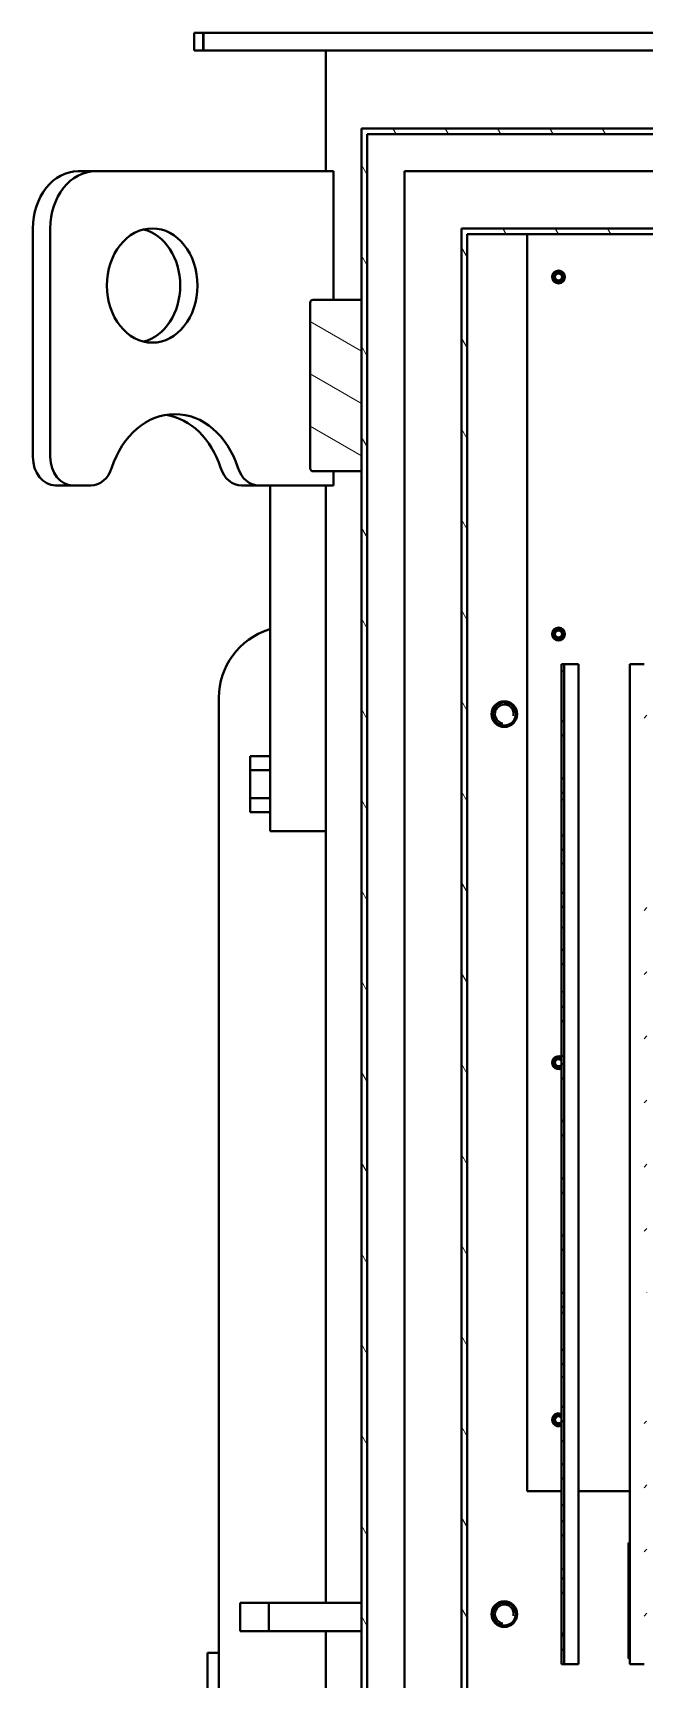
# Model space of a CAD drawing. Header units: millimetres. Extents: x 0 to 5945, y 0 to 4205.
# Drawn here: x 1377 to 1591, y 379 to 955 of the extents above; entities that cross this region are included whole.
import ezdxf

# ---------------------------------------------------------------- set-up
doc = ezdxf.new("R2010")
doc.units = ezdxf.units.MM
doc.header["$LTSCALE"] = 5
for name, color, linetype, lineweight in [('가시적인 것(ISO)', 3, 'Continuous', 40), ('가시적인 좁은 것(ISO)', 3, 'Continuous', 35), ('해치(ISO)', 7, 'Continuous', 18)]:
    doc.layers.add(name, color=color, linetype=linetype, lineweight=lineweight)

msp = doc.modelspace()

# ---------------------------------------------------------------- hatches: boundary and pattern name
at = {"layer": '해치(ISO)'}
h = msp.add_hatch(dxfattribs=at)
h.set_pattern_fill('ANSI31', color=256, scale=127, angle=75.000175, style=0)
h.set_pattern_definition([(120.0002, (0, 0), (-13.74813, -7.93754), [])])
h.paths.add_polyline_path([(1491.737, 251.541), (2021.737, 251.541), (2021.737, 921.541), (1491.737, 921.541), (1491.737, 861.541), (1491.737, 801.541), (1491.737, 371.541), (1491.737, 311.541)])
h.paths.add_polyline_path([(1493.737, 919.541), (2019.737, 919.541), (2019.737, 253.541), (1493.737, 253.541)], flags=0)
h.paths.add_polyline_path([(1526.737, 286.541), (1986.737, 286.541), (1986.737, 342.041), (1986.737, 361.041), (1986.737, 812.041), (1986.737, 831.041), (1986.737, 886.541), (1526.737, 886.541)])
h.paths.add_polyline_path([(1528.737, 884.541), (1984.737, 884.541), (1984.737, 831.041), (1984.737, 812.041), (1984.737, 361.041), (1984.737, 342.041), (1984.737, 288.541), (1528.737, 288.541)], flags=0)
h = msp.add_hatch(dxfattribs=at)
h.set_pattern_fill('ANSI31', color=256, scale=127, angle=105.000246, style=0)
h.set_pattern_definition([(150.0002, (0, 0), (-7.93744, -13.74819), [])])
edge = h.paths.add_edge_path()
edge.add_line((1491.737, 801.541), (1491.737, 861.541))
edge.add_line((1491.737, 861.541), (1474.737, 861.541))
edge.add_ellipse((1474.737, 860.541), major_axis=(0, 1), ratio=1, start_angle=0, end_angle=90)
edge.add_line((1473.737, 860.541), (1473.737, 802.541))
edge.add_ellipse((1474.737, 802.541), major_axis=(-1, 0), ratio=1, start_angle=0, end_angle=90)
edge.add_line((1474.737, 801.541), (1491.737, 801.541))
h = msp.add_hatch(dxfattribs=at)
h.set_pattern_fill('ANSI31', color=256, scale=127, style=0)
h.set_pattern_definition([(45, (0, 0), (-11.22532, 11.22532), [])])
h.paths.add_polyline_path([(1562.737, 384.041), (1562.737, 389.041), (1561.737, 389.041), (1561.737, 384.041)])
h.paths.add_polyline_path([(1562.737, 694.041), (1562.737, 709.041), (1561.737, 709.041), (1561.737, 694.041)])
h.paths.add_polyline_path([(1562.737, 714.041), (1562.737, 734.041), (1561.737, 734.041), (1561.737, 714.041)])
h.paths.add_polyline_path([(1562.737, 674.041), (1562.737, 689.041), (1561.737, 689.041), (1561.737, 674.041)])
h.paths.add_polyline_path([(1562.737, 654.041), (1562.737, 669.041), (1561.737, 669.041), (1561.737, 654.041)])
h.paths.add_polyline_path([(1562.737, 634.041), (1562.737, 649.041), (1561.737, 649.041), (1561.737, 634.041)])
h.paths.add_polyline_path([(1562.737, 614.041), (1562.737, 629.041), (1561.737, 629.041), (1561.737, 614.041)])
h.paths.add_polyline_path([(1562.737, 594.041), (1562.737, 609.041), (1561.737, 609.041), (1561.737, 594.041)])
h.paths.add_polyline_path([(1562.737, 574.041), (1562.737, 589.041), (1561.737, 589.041), (1561.737, 574.041)])
h.paths.add_polyline_path([(1562.737, 554.041), (1562.737, 569.041), (1561.737, 569.041), (1561.737, 554.041)])
h.paths.add_polyline_path([(1562.737, 534.041), (1562.737, 549.041), (1561.737, 549.041), (1561.737, 534.041)])
h.paths.add_polyline_path([(1562.737, 514.041), (1562.737, 529.041), (1561.737, 529.041), (1561.737, 514.041)])
h.paths.add_polyline_path([(1562.737, 494.041), (1562.737, 509.041), (1561.737, 509.041), (1561.737, 494.041)])
h.paths.add_polyline_path([(1562.737, 474.041), (1562.737, 489.041), (1561.737, 489.041), (1561.737, 474.041)])
h.paths.add_polyline_path([(1562.737, 454.041), (1562.737, 469.041), (1561.737, 469.041), (1561.737, 454.041)])
h.paths.add_polyline_path([(1562.737, 434.041), (1562.737, 449.041), (1561.737, 449.041), (1561.737, 434.041)])
h.paths.add_polyline_path([(1562.737, 414.041), (1562.737, 429.041), (1561.737, 429.041), (1561.737, 414.041)])
h.paths.add_polyline_path([(1562.737, 394.041), (1562.737, 409.041), (1561.737, 409.041), (1561.737, 394.041)])
h.paths.add_polyline_path([(1590.737, 409.041), (1591.737, 409.041), (1591.737, 394.041), (1590.737, 394.041)])
h.paths.add_polyline_path([(1590.737, 429.041), (1591.737, 429.041), (1591.737, 414.041), (1590.737, 414.041)])
h.paths.add_polyline_path([(1590.737, 449.041), (1591.737, 449.041), (1591.737, 434.041), (1590.737, 434.041)])
h.paths.add_polyline_path([(1590.737, 469.041), (1591.737, 469.041), (1591.737, 454.041), (1590.737, 454.041)])
h.paths.add_polyline_path([(1590.737, 489.041), (1591.737, 489.041), (1591.737, 474.041), (1590.737, 474.041)])
h.paths.add_polyline_path([(1590.737, 509.041), (1591.737, 509.041), (1591.737, 494.041), (1590.737, 494.041)])
h.paths.add_polyline_path([(1590.737, 529.041), (1591.737, 529.041), (1591.737, 514.041), (1590.737, 514.041)])
h.paths.add_polyline_path([(1590.737, 549.041), (1591.737, 549.041), (1591.737, 534.041), (1590.737, 534.041)])
h.paths.add_polyline_path([(1590.737, 569.041), (1591.737, 569.041), (1591.737, 554.041), (1590.737, 554.041)])
h.paths.add_polyline_path([(1590.737, 589.041), (1591.737, 589.041), (1591.737, 574.041), (1590.737, 574.041)])
h.paths.add_polyline_path([(1590.737, 609.041), (1591.737, 609.041), (1591.737, 594.041), (1590.737, 594.041)])
h.paths.add_polyline_path([(1590.737, 629.041), (1591.737, 629.041), (1591.737, 614.041), (1590.737, 614.041)])
h.paths.add_polyline_path([(1590.737, 649.041), (1591.737, 649.041), (1591.737, 634.041), (1590.737, 634.041)])
h.paths.add_polyline_path([(1590.737, 669.041), (1591.737, 669.041), (1591.737, 654.041), (1590.737, 654.041)])
h.paths.add_polyline_path([(1590.737, 689.041), (1591.737, 689.041), (1591.737, 674.041), (1590.737, 674.041)])
h.paths.add_polyline_path([(1590.737, 714.041), (1591.737, 714.041), (1591.737, 734.041), (1590.737, 734.041)])
h.paths.add_polyline_path([(1590.737, 709.041), (1591.737, 709.041), (1591.737, 694.041), (1590.737, 694.041)])
h.paths.add_polyline_path([(1590.737, 384.041), (1591.737, 384.041), (1591.737, 389.041), (1590.737, 389.041)])

# ---------------------------------------------------------------- linework, layer by layer
at = {"layer": '가시적인 것(ISO)'}
for p, q in [((1433.037, 954.951), (1436.237, 954.951)), ((1433.037, 954.951), (1433.037, 948.741)), ((1436.237, 948.741), (1436.237, 954.951)), ((1436.337, 954.951), (2077.137, 954.951)), ((1436.337, 954.951), (1436.337, 948.741)), ((1433.037, 948.741), (1436.237, 948.741)), ((2077.137, 948.741), (1436.337, 948.741)), ((1479.237, 906.541), (1479.237, 948.741)), ((1491.737, 921.541), (1491.737, 251.541)), ((2021.737, 921.541), (1491.737, 921.541)), ((1493.737, 919.541), (2019.737, 919.541)), ((1493.737, 253.541), (1493.737, 919.541)), ((1398.51, 906.541), (1392.434, 906.541)), ((1481.911, 906.541), (1398.51, 906.541)), ((1481.911, 861.541), (1481.911, 906.541)), ((1506.737, 906.541), (1506.737, 266.541)), ((1506.737, 906.541), (2006.737, 906.541)), ((1376.548, 806.541), (1376.548, 886.541)), ((1382.624, 886.541), (1382.624, 806.541)), ((1986.737, 886.541), (1526.737, 886.541)), ((1526.737, 886.541), (1526.737, 286.541)), ((1528.737, 884.541), (1984.737, 884.541)), ((1528.737, 288.541), (1528.737, 884.541)), ((1549.737, 444.541), (1549.737, 884.541)), ((1473.737, 860.541), (1473.737, 802.541)), ((1491.737, 861.541), (1474.737, 861.541)), ((1491.737, 801.541), (1491.737, 861.541)), ((1474.737, 801.541), (1491.737, 801.541)), ((1481.911, 796.541), (1481.911, 801.541)), ((1384.491, 796.541), (1390.567, 796.541)), ((1390.567, 796.541), (1396.857, 796.541)), ((1449.688, 796.541), (1455.764, 796.541)), ((1455.764, 796.541), (1481.911, 796.541)), ((1459.737, 682.541), (1459.737, 796.541)), ((1479.237, 405.541), (1479.237, 796.541)), ((1459.737, 746.275), (1459.219, 746.111)), ((1561.737, 734.041), (1561.737, 714.041)), ((1562.737, 734.041), (1561.737, 734.041)), ((1562.737, 714.041), (1562.737, 734.041)), ((1567.737, 734.041), (1562.737, 734.041)), ((1567.737, 734.041), (1567.737, 384.041)), ((1590.737, 734.041), (1585.737, 734.041)), ((1585.737, 734.041), (1585.737, 384.041)), ((1441.737, 722.268), (1441.737, 223.518)), ((1561.737, 714.041), (1562.737, 714.041)), ((1561.737, 712.041), (1561.737, 714.041)), ((1561.737, 711.041), (1561.737, 712.041)), ((1561.737, 709.041), (1561.737, 711.041)), ((1561.737, 709.041), (1562.737, 709.041)), ((1561.737, 709.041), (1561.737, 694.041)), ((1562.737, 714.041), (1562.737, 712.041)), ((1562.737, 712.041), (1562.737, 711.041)), ((1562.737, 711.041), (1562.737, 709.041)), ((1562.737, 694.041), (1562.737, 709.041)), ((1459.737, 701.856), (1452.737, 701.856)), ((1452.737, 696.949), (1452.737, 701.856)), ((1459.737, 696.949), (1452.737, 696.949)), ((1452.737, 687.134), (1452.737, 696.949)), ((1561.737, 694.041), (1562.737, 694.041)), ((1561.737, 692.041), (1561.737, 694.041)), ((1561.737, 691.041), (1561.737, 692.041)), ((1562.737, 694.041), (1562.737, 692.041)), ((1562.737, 692.041), (1562.737, 691.041)), ((1459.737, 687.134), (1452.737, 687.134)), ((1452.737, 682.226), (1452.737, 687.134)), ((1561.737, 689.041), (1561.737, 691.041)), ((1561.737, 689.041), (1562.737, 689.041)), ((1561.737, 689.041), (1561.737, 674.041)), ((1562.737, 691.041), (1562.737, 689.041)), ((1562.737, 674.041), (1562.737, 689.041)), ((1459.737, 682.226), (1452.737, 682.226)), ((1459.737, 675.541), (1459.737, 682.541)), ((1459.737, 675.541), (1479.237, 675.541)), ((1561.737, 674.041), (1562.737, 674.041)), ((1561.737, 672.041), (1561.737, 674.041)), ((1561.737, 671.041), (1561.737, 672.041)), ((1561.737, 669.041), (1561.737, 671.041)), ((1561.737, 669.041), (1562.737, 669.041)), ((1561.737, 669.041), (1561.737, 654.041)), ((1562.737, 674.041), (1562.737, 672.041)), ((1562.737, 672.041), (1562.737, 671.041)), ((1562.737, 671.041), (1562.737, 669.041)), ((1562.737, 654.041), (1562.737, 669.041)), ((1561.737, 654.041), (1562.737, 654.041)), ((1561.737, 652.041), (1561.737, 654.041)), ((1561.737, 651.041), (1561.737, 652.041)), ((1562.737, 654.041), (1562.737, 652.041)), ((1562.737, 652.041), (1562.737, 651.041)), ((1561.737, 649.041), (1561.737, 651.041)), ((1561.737, 649.041), (1562.737, 649.041)), ((1561.737, 649.041), (1561.737, 634.041)), ((1562.737, 651.041), (1562.737, 649.041)), ((1562.737, 634.041), (1562.737, 649.041)), ((1561.737, 634.041), (1562.737, 634.041)), ((1561.737, 632.041), (1561.737, 634.041)), ((1562.737, 634.041), (1562.737, 632.041)), ((1561.737, 631.041), (1561.737, 632.041)), ((1561.737, 629.041), (1561.737, 631.041)), ((1561.737, 629.041), (1562.737, 629.041)), ((1561.737, 629.041), (1561.737, 614.041)), ((1562.737, 632.041), (1562.737, 631.041)), ((1562.737, 631.041), (1562.737, 629.041)), ((1562.737, 614.041), (1562.737, 629.041)), ((1561.737, 614.041), (1562.737, 614.041)), ((1561.737, 612.041), (1561.737, 614.041)), ((1561.737, 611.041), (1561.737, 612.041)), ((1561.737, 609.041), (1561.737, 611.041)), ((1562.737, 614.041), (1562.737, 612.041)), ((1562.737, 612.041), (1562.737, 611.041)), ((1562.737, 611.041), (1562.737, 609.041)), ((1561.737, 609.041), (1562.737, 609.041)), ((1561.737, 609.041), (1561.737, 594.041)), ((1562.737, 594.041), (1562.737, 609.041)), ((1561.737, 594.041), (1562.737, 594.041)), ((1561.737, 592.041), (1561.737, 594.041)), ((1562.737, 594.041), (1562.737, 592.041)), ((1561.737, 591.041), (1561.737, 592.041)), ((1561.737, 589.041), (1561.737, 591.041)), ((1561.737, 589.041), (1562.737, 589.041)), ((1561.737, 589.041), (1561.737, 574.041)), ((1562.737, 592.041), (1562.737, 591.041)), ((1562.737, 591.041), (1562.737, 589.041)), ((1562.737, 574.041), (1562.737, 589.041)), ((1561.737, 574.041), (1562.737, 574.041)), ((1561.737, 572.041), (1561.737, 574.041)), ((1561.737, 571.041), (1561.737, 572.041)), ((1561.737, 569.041), (1561.737, 571.041)), ((1562.737, 574.041), (1562.737, 572.041)), ((1562.737, 572.041), (1562.737, 571.041)), ((1562.737, 571.041), (1562.737, 569.041)), ((1561.737, 569.041), (1562.737, 569.041)), ((1561.737, 569.041), (1561.737, 554.041)), ((1562.737, 554.041), (1562.737, 569.041)), ((1561.737, 554.041), (1562.737, 554.041)), ((1561.737, 552.041), (1561.737, 554.041)), ((1562.737, 554.041), (1562.737, 552.041)), ((1561.737, 551.041), (1561.737, 552.041)), ((1561.737, 549.041), (1561.737, 551.041)), ((1561.737, 549.041), (1562.737, 549.041)), ((1561.737, 549.041), (1561.737, 534.041)), ((1562.737, 552.041), (1562.737, 551.041)), ((1562.737, 551.041), (1562.737, 549.041)), ((1562.737, 534.041), (1562.737, 549.041)), ((1561.737, 534.041), (1562.737, 534.041)), ((1561.737, 532.041), (1561.737, 534.041)), ((1561.737, 531.041), (1561.737, 532.041)), ((1561.737, 529.041), (1561.737, 531.041)), ((1562.737, 534.041), (1562.737, 532.041)), ((1562.737, 532.041), (1562.737, 531.041)), ((1562.737, 531.041), (1562.737, 529.041)), ((1561.737, 529.041), (1562.737, 529.041)), ((1561.737, 529.041), (1561.737, 514.041)), ((1562.737, 514.041), (1562.737, 529.041)), ((1561.737, 514.041), (1562.737, 514.041)), ((1561.737, 512.041), (1561.737, 514.041)), ((1562.737, 514.041), (1562.737, 512.041)), ((1561.737, 511.041), (1561.737, 512.041)), ((1561.737, 509.041), (1561.737, 511.041)), ((1561.737, 509.041), (1562.737, 509.041)), ((1561.737, 509.041), (1561.737, 494.041)), ((1562.737, 512.041), (1562.737, 511.041)), ((1562.737, 511.041), (1562.737, 509.041)), ((1562.737, 494.041), (1562.737, 509.041)), ((1561.737, 494.041), (1562.737, 494.041)), ((1561.737, 492.041), (1561.737, 494.041)), ((1561.737, 491.041), (1561.737, 492.041)), ((1561.737, 489.041), (1561.737, 491.041)), ((1562.737, 494.041), (1562.737, 492.041)), ((1562.737, 492.041), (1562.737, 491.041)), ((1562.737, 491.041), (1562.737, 489.041)), ((1561.737, 489.041), (1562.737, 489.041)), ((1561.737, 489.041), (1561.737, 474.041)), ((1562.737, 474.041), (1562.737, 489.041)), ((1561.737, 474.041), (1562.737, 474.041)), ((1561.737, 472.041), (1561.737, 474.041)), ((1562.737, 474.041), (1562.737, 472.041)), ((1561.737, 471.041), (1561.737, 472.041)), ((1561.737, 469.041), (1561.737, 471.041)), ((1561.737, 469.041), (1562.737, 469.041)), ((1561.737, 469.041), (1561.737, 454.041)), ((1562.737, 472.041), (1562.737, 471.041)), ((1562.737, 471.041), (1562.737, 469.041)), ((1562.737, 454.041), (1562.737, 469.041)), ((1561.737, 454.041), (1562.737, 454.041)), ((1561.737, 452.041), (1561.737, 454.041)), ((1561.737, 451.041), (1561.737, 452.041)), ((1561.737, 449.041), (1561.737, 451.041)), ((1562.737, 454.041), (1562.737, 452.041)), ((1562.737, 452.041), (1562.737, 451.041)), ((1562.737, 451.041), (1562.737, 449.041)), ((1549.737, 444.541), (1551.737, 444.541)), ((1551.737, 444.541), (1561.737, 444.541)), ((1561.737, 449.041), (1562.737, 449.041)), ((1561.737, 449.041), (1561.737, 434.041)), ((1562.737, 434.041), (1562.737, 449.041)), ((1567.737, 444.541), (1585.737, 444.541)), ((1561.737, 434.041), (1562.737, 434.041)), ((1561.737, 432.041), (1561.737, 434.041)), ((1562.737, 434.041), (1562.737, 432.041)), ((1561.737, 431.041), (1561.737, 432.041)), ((1561.737, 429.041), (1561.737, 431.041)), ((1561.737, 429.041), (1562.737, 429.041)), ((1561.737, 429.041), (1561.737, 414.041)), ((1562.737, 432.041), (1562.737, 431.041)), ((1562.737, 431.041), (1562.737, 429.041)), ((1562.737, 414.041), (1562.737, 429.041)), ((1585.237, 426.541), (1585.737, 426.541)), ((1585.237, 408.541), (1585.237, 426.541)), ((1561.737, 414.041), (1562.737, 414.041)), ((1561.737, 412.041), (1561.737, 414.041)), ((1561.737, 411.041), (1561.737, 412.041)), ((1561.737, 409.041), (1561.737, 411.041)), ((1562.737, 414.041), (1562.737, 412.041)), ((1562.737, 412.041), (1562.737, 411.041)), ((1562.737, 411.041), (1562.737, 409.041)), ((1459.237, 405.541), (1449.237, 405.541)), ((1449.237, 405.541), (1449.237, 395.541)), ((1491.737, 405.541), (1459.237, 405.541)), ((1459.237, 395.541), (1459.237, 405.541)), ((1561.737, 409.041), (1562.737, 409.041)), ((1561.737, 409.041), (1561.737, 394.041)), ((1562.737, 394.041), (1562.737, 409.041)), ((1585.237, 408.541), (1585.737, 408.541)), ((1585.237, 388.291), (1585.237, 408.541)), ((1449.237, 395.541), (1459.237, 395.541)), ((1491.737, 395.541), (1459.237, 395.541)), ((1479.237, 371.541), (1479.237, 395.541)), ((1561.737, 394.041), (1562.737, 394.041)), ((1561.737, 392.041), (1561.737, 394.041)), ((1561.737, 391.041), (1561.737, 392.041)), ((1562.737, 394.041), (1562.737, 392.041)), ((1562.737, 392.041), (1562.737, 391.041)), ((1441.737, 388.041), (1437.737, 388.041)), ((1437.737, 388.041), (1437.737, 373.041)), ((1441.737, 373.041), (1441.737, 388.041)), ((1561.737, 389.041), (1561.737, 391.041)), ((1561.737, 389.041), (1562.737, 389.041)), ((1561.737, 389.041), (1561.737, 384.041)), ((1562.737, 391.041), (1562.737, 389.041)), ((1562.737, 384.041), (1562.737, 389.041)), ((1585.237, 388.291), (1585.737, 388.291)), ((1585.237, 386.041), (1585.237, 388.291)), ((1585.237, 386.041), (1585.737, 386.041)), ((1561.737, 384.041), (1562.737, 384.041)), ((1562.737, 384.041), (1567.737, 384.041)), ((1585.737, 384.041), (1590.737, 384.041))]:
    msp.add_line(p, q, dxfattribs=at)
for centre, radius in [((1560.737, 869.541), 2.25), ((1560.737, 869.541), 1.75), ((1560.737, 869.541), 1.229), ((1560.737, 744.541), 2.25), ((1560.737, 744.541), 1.75), ((1560.737, 744.541), 1.229), ((1541.737, 716.541), 4.5), ((1541.737, 716.541), 4), ((1541.737, 401.541), 4.5), ((1541.737, 401.541), 4)]:
    msp.add_circle(centre, radius, dxfattribs=at)
for centre, radius, start, end in [((1474.737, 860.541), 1, 90, 180), ((1474.737, 802.541), 1, 180, 270), ((1466.737, 722.268), 25, 107.5, 180), ((1560.737, 594.541), 2.25, 63.6122, 296.3878), ((1560.737, 594.541), 1.75, 55.150095, 304.849905), ((1560.737, 594.541), 1.229, 35.576569, 324.423431), ((1560.737, 469.541), 2.25, 63.6122, 296.3878), ((1560.737, 469.541), 1.75, 55.150095, 304.849905), ((1560.737, 469.541), 1.229, 35.576569, 324.423431)]:
    msp.add_arc(centre, radius, start, end, dxfattribs=at)
for centre, major_axis, start_param, end_param in [((1392.434, 886.541), (0, 20), 0, 1.5707963), ((1398.51, 886.541), (0, 20), 0, 1.5707963), ((1412.292, 866.541), (0, -20), 0.1923988, 2.9491938), ((1426.31, 791.541), (0, 30), 5.0967858, 7.4695849), ((1420.235, 791.541), (0, 30), 5.0967858, 6.1553615), ((1384.491, 806.541), (0, -10), 4.712389, 6.2831853), ((1390.567, 806.541), (0, -10), 4.712389, 6.2831853), ((1396.857, 806.541), (0, -10), 0, 1.1863996), ((1449.688, 806.541), (0, -10), 5.0967858, 6.2831853), ((1455.764, 806.541), (0, -10), 5.0967858, 6.2831853)]:
    msp.add_ellipse(centre, major_axis=major_axis, ratio=0.7943003, start_param=start_param, end_param=end_param, dxfattribs=at)
msp.add_ellipse((1418.367, 866.541), major_axis=(0, 20), ratio=0.7943003, dxfattribs=at)
at = {"layer": '가시적인 좁은 것(ISO)'}
for centre, radius, start, end in [((1560.737, 869.541), 1.5, 280, 190), ((1560.737, 744.541), 1.5, 280, 190), ((1541.737, 716.541), 3.256, 350, 260), ((1560.737, 594.541), 1.5, 48.189685, 190), ((1560.737, 594.541), 1.5, 280, 311.810315), ((1560.737, 469.541), 1.5, 48.189685, 190), ((1560.737, 469.541), 1.5, 280, 311.810315), ((1541.737, 401.541), 3.256, 350, 260)]:
    msp.add_arc(centre, radius, start, end, dxfattribs=at)

doc.saveas('drawing.dxf')
